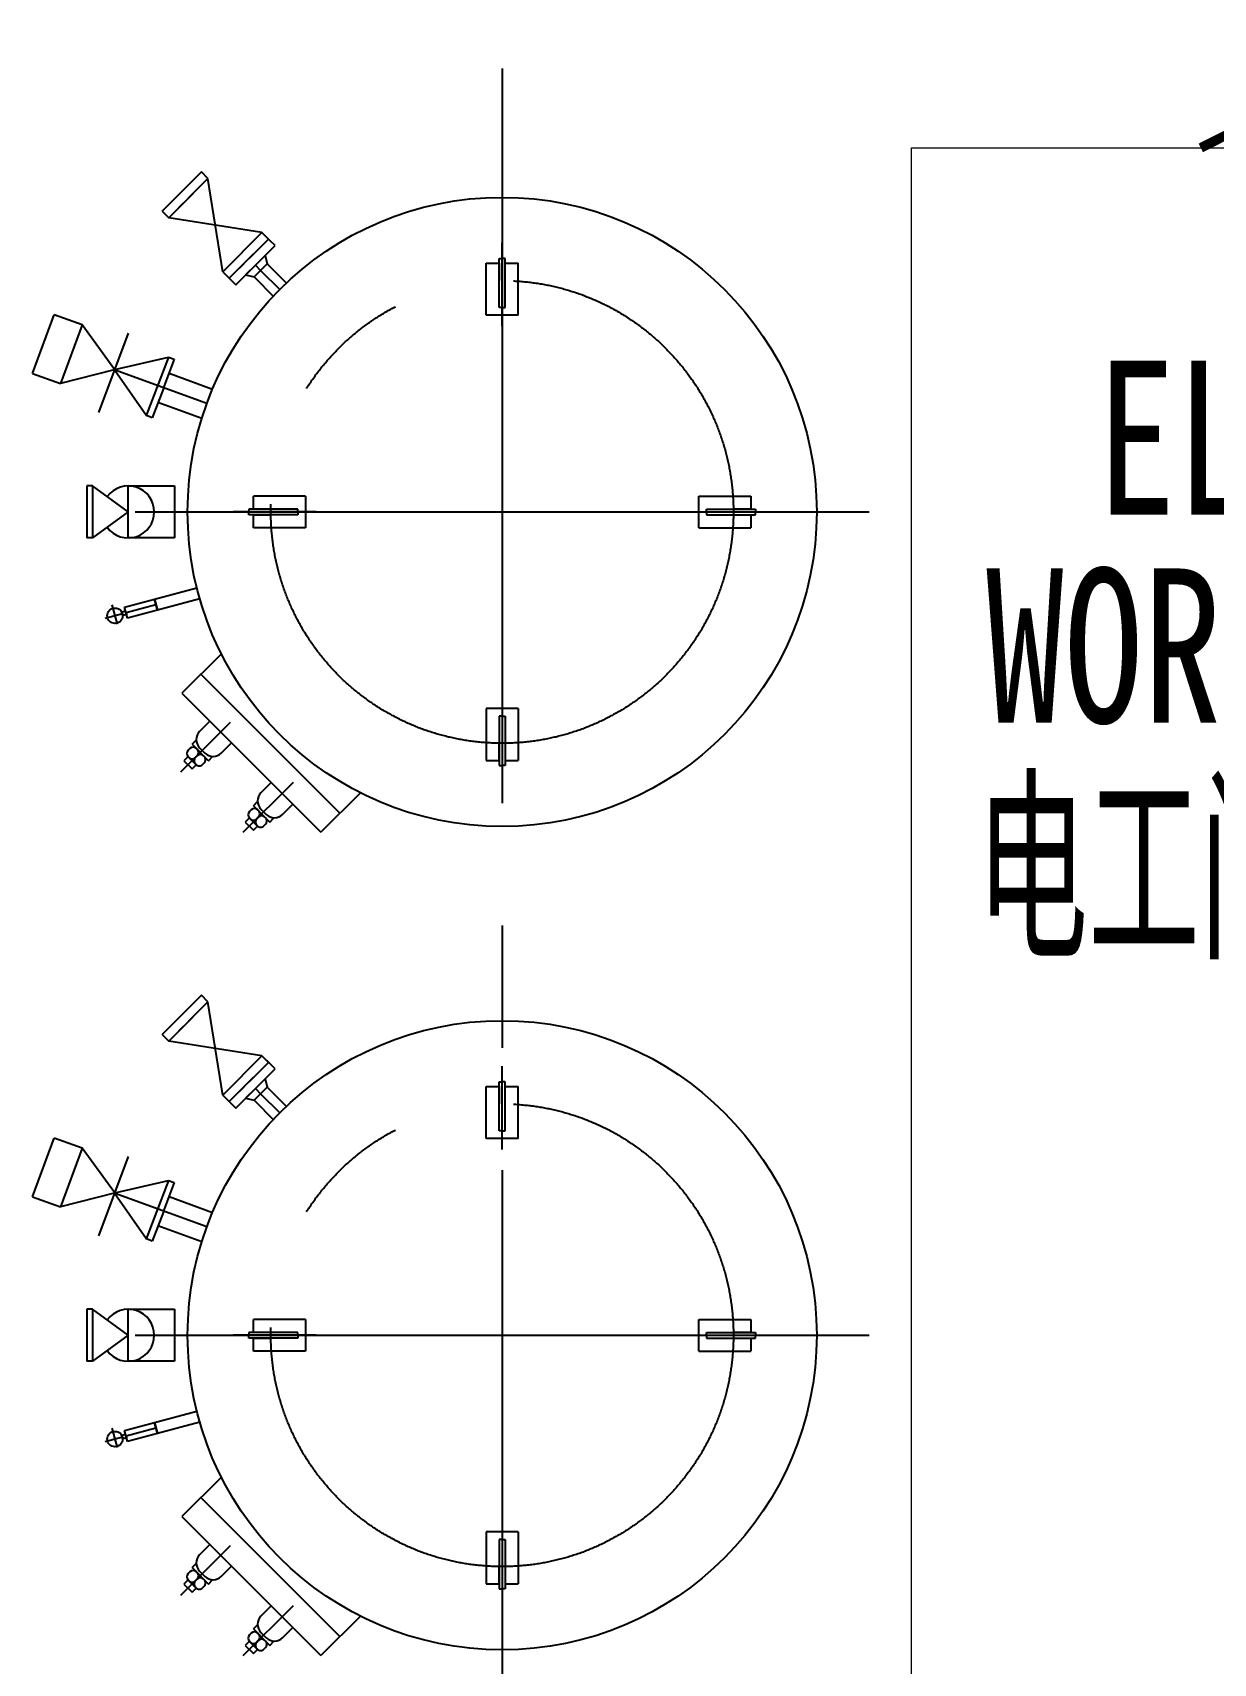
# Model space of a CAD drawing. Header units: millimetres. Extents: x -1838618 to -1600818, y -1770412 to -1553248.
# Drawn here: x -1772879 to -1769816, y -1694277 to -1690047 of the extents above; entities that cross this region are included whole.
import ezdxf
from ezdxf.enums import TextEntityAlignment as Align

# ---------------------------------------------------------------- set-up
doc = ezdxf.new("R2010")
doc.units = ezdxf.units.MM
doc.header["$LTSCALE"] = 100
doc.linetypes.add('CENTER2', pattern=[28.575, 19.05, -3.175, 3.175, -3.175])
for name, color, linetype in [('401texte', 4, 'Continuous'), ('402textc', 6, 'Continuous'), ('412equipment', 6, 'Continuous'), ('421door', 121, 'Continuous')]:
    doc.layers.add(name, color=color, linetype=linetype)
doc.styles.add('HZ', font='romans.shx', dxfattribs={"width": 0.8, "height": 4, "bigfont": 'hzdx.shx'})
doc.styles.add('ROMANT', font='', dxfattribs={"width": 0.8})
doc.styles.get('ROMANT').set_extended_font_data('SimSun')

# ---------------------------------------------------------------- blocks, each defined once
blk = doc.blocks.new('DOOR')
at = {"color": 2, "const_width": 25}
blk.add_lwpolyline([(100, 0), (665.8, 286.6)], dxfattribs=at)
at = {"color": 2}
blk.add_arc((100, 0), 591.8, 0, 26.8688, dxfattribs=at)
blk = doc.blocks.new('ENGINEER')
at = {"layer": '412equipment', "color": 9, "linetype": 'CENTER2', "lineweight": -3}
for p, q in [((-5062.3, 5005.8), (-5062.3, 734.6)), ((-5062.3, 4338), (-5062.3, 4553.4)), ((-6014.7, 3855.8), (-4109.8, 3855.8)), ((-5544.5, 3855.8), (-5759.9, 3855.8)), ((-5062.3, 3573.6), (-5062.3, 3358.1)), ((-5767.7, 3309.5), (-5896.5, 3180.7)), ((-5604.5, 3154.4), (-5735.1, 3023.9)), ((-5062.3, 2202.4), (-5062.3, 2417.8)), ((-6014.7, 1720.2), (-4109.8, 1720.2)), ((-5544.5, 1720.2), (-5759.9, 1720.2)), ((-5062.3, 1438), (-5062.3, 1222.5)), ((-5767.7, 1173.9), (-5896.5, 1045.1)), ((-5604.5, 1018.8), (-5735.1, 888.3))]:
    blk.add_line(p, q, dxfattribs=at)
at = {"layer": '412equipment', "color": 9, "lineweight": -3}
for p, q in [((-5842.4, 4737.7), (-5944.2, 4635.8)), ((-5944.2, 4635.8), (-5842.4, 4737.7)), ((-5842.4, 4737.7), (-5944.2, 4635.8)), ((-5825.4, 4720.7), (-5842.4, 4737.7)), ((-5927.2, 4618.9), (-5825.4, 4720.7)), ((-5825.4, 4720.7), (-5927.2, 4618.9)), ((-5927.2, 4618.9), (-5825.4, 4720.7)), ((-5787.2, 4478.9), (-5825.4, 4720.7)), ((-5876.3, 4669.8), (-5901.7, 4644.3)), ((-5876.3, 4669.8), (-5850.8, 4695.2)), ((-5944.2, 4635.8), (-5927.2, 4618.9)), ((-5685.4, 4580.7), (-5927.2, 4618.9)), ((-5685.4, 4580.7), (-5787.2, 4478.9)), ((-5787.2, 4478.9), (-5685.4, 4580.7)), ((-5685.4, 4580.7), (-5787.2, 4478.9)), ((-5668.4, 4563.7), (-5685.4, 4580.7)), ((-5665, 4560.3), (-5682, 4577.3)), ((-5770.2, 4461.9), (-5668.4, 4563.7)), ((-5668.4, 4563.7), (-5770.2, 4461.9)), ((-5770.2, 4461.9), (-5668.4, 4563.7)), ((-5753.3, 4444.9), (-5651.4, 4546.7)), ((-5719.3, 4512.8), (-5693.9, 4538.3)), ((-5651.4, 4546.7), (-5665, 4560.3)), ((-5719.3, 4512.8), (-5744.8, 4487.4)), ((-5702.3, 4495.8), (-5727.8, 4470.4)), ((-5702.3, 4495.8), (-5676.9, 4521.3)), ((-5702.3, 4495.8), (-5688.8, 4482.3)), ((-5702.3, 4495.8), (-5688.8, 4482.3)), ((-5688.8, 4482.3), (-5671.8, 4499.2)), ((-5676.9, 4521.3), (-5671.8, 4499.2)), ((-5667.6, 4495), (-5671.8, 4499.2)), ((-5622, 4449.5), (-5667.6, 4495)), ((-5787.2, 4478.9), (-5770.2, 4461.9)), ((-5783.8, 4475.5), (-5753.3, 4444.9)), ((-5727.8, 4470.4), (-5705.7, 4465.3)), ((-5688.8, 4482.3), (-5705.7, 4465.3)), ((-5701.5, 4461), (-5705.7, 4465.3)), ((-5656, 4415.5), (-5701.5, 4461)), ((-5688.8, 4482.3), (-5639.3, 4432.8)), ((-6280.3, 4215.2), (-6224.7, 4367.4)), ((-6152.2, 4341), (-6224.7, 4367.4)), ((-6068.3, 4225.7), (-6152.2, 4341)), ((-6066.9, 4225.1), (-5927.9, 4257.5)), ((-5912.8, 4251.7), (-5941.6, 4176)), ((-5927.9, 4257.5), (-5912.8, 4251.7)), ((-6280.3, 4215.2), (-6208.2, 4189)), ((-6068.9, 4224.4), (-6208.2, 4189)), ((-5828.3, 4136.9), (-6068.9, 4224.4)), ((-6067.3, 4223.8), (-5985.1, 4105.8)), ((-5926.5, 4215.7), (-5813.4, 4174.6)), ((-5941.1, 4175.7), (-5970, 4100)), ((-5970, 4100), (-5985.1, 4105.8)), ((-5841.3, 4098.5), (-5955.4, 4140)), ((-6139.8, 3923.3), (-6139.8, 3788.3)), ((-6032.3, 3855.8), (-6124.8, 3923.3)), ((-6124.8, 3923.3), (-6124.8, 3788.3)), ((-6032.3, 3788.3), (-6032.3, 3923.3)), ((-6032.3, 3923.3), (-5912.3, 3923.3)), ((-5912.3, 3923.3), (-5912.3, 3788.3)), ((-6032.3, 3855.8), (-6124.8, 3788.3)), ((-5912.3, 3855.8), (-5912.3, 3833.3)), ((-5912.3, 3855.8), (-5912.3, 3853.5)), ((-5912.3, 3788.3), (-6032.3, 3788.3)), ((-5820.5, 3312.9), (-5847, 3286.4)), ((-5764.3, 3256.7), (-5820.5, 3312.9)), ((-5866.6, 3253), (-5856.1, 3263.5)), ((-5877.2, 3221.1), (-5887.8, 3210.5)), ((-5856, 3199.9), (-5877.2, 3221.1)), ((-5872.4, 3241.8), (-5876.7, 3237.6)), ((-5876.7, 3220.6), (-5875.1, 3219)), ((-5875.1, 3219), (-5858.1, 3202.1)), ((-5866.6, 3253), (-5824.2, 3210.5)), ((-5853.9, 3223.3), (-5858.1, 3219)), ((-5858.1, 3219), (-5853.9, 3223.3)), ((-5853.9, 3240.2), (-5855.5, 3241.8)), ((-5853.9, 3240.2), (-5836.9, 3223.3)), ((-5847, 3243.9), (-5833.2, 3230.2)), ((-5836.9, 3223.3), (-5835.3, 3221.7)), ((-5824.2, 3210.5), (-5813.6, 3221.1)), ((-5790.8, 3230.2), (-5764.3, 3256.7)), ((-5887.8, 3210.5), (-5866.6, 3189.3)), ((-5866.6, 3189.3), (-5856, 3199.9)), ((-5858.1, 3202.1), (-5856.5, 3200.5)), ((-5839.5, 3200.5), (-5835.3, 3204.7)), ((-5661.4, 3153.8), (-5687.9, 3127.3)), ((-5605.2, 3097.6), (-5661.4, 3153.8)), ((-5707.5, 3093.9), (-5697, 3104.4)), ((-5707.5, 3093.9), (-5665.1, 3051.4)), ((-5631.7, 3071.1), (-5605.2, 3097.6)), ((-5718.1, 3062), (-5728.7, 3051.4)), ((-5728.7, 3051.4), (-5707.5, 3030.2)), ((-5696.9, 3040.8), (-5718.1, 3062)), ((-5713.3, 3082.7), (-5717.6, 3078.5)), ((-5717.6, 3061.5), (-5716, 3059.9)), ((-5716, 3059.9), (-5699, 3043)), ((-5699, 3059.9), (-5694.8, 3064.2)), ((-5694.8, 3064.2), (-5699, 3059.9)), ((-5694.8, 3081.1), (-5696.4, 3082.7)), ((-5694.8, 3081.1), (-5677.8, 3064.2)), ((-5687.9, 3084.8), (-5674.1, 3071.1)), ((-5680.4, 3041.4), (-5676.2, 3045.6)), ((-5677.8, 3064.2), (-5676.2, 3062.6)), ((-5665.1, 3051.4), (-5654.5, 3062)), ((-5707.5, 3030.2), (-5696.9, 3040.8)), ((-5699, 3043), (-5697.4, 3041.4)), ((-5842.4, 2602.1), (-5944.2, 2500.2)), ((-5944.2, 2500.2), (-5842.4, 2602.1)), ((-5842.4, 2602.1), (-5944.2, 2500.2)), ((-5927.2, 2483.3), (-5825.4, 2585.1)), ((-5825.4, 2585.1), (-5927.2, 2483.3)), ((-5927.2, 2483.3), (-5825.4, 2585.1)), ((-5825.4, 2585.1), (-5842.4, 2602.1)), ((-5787.2, 2343.3), (-5825.4, 2585.1)), ((-5876.3, 2534.2), (-5850.8, 2559.6)), ((-5944.2, 2500.2), (-5927.2, 2483.3)), ((-5876.3, 2534.2), (-5901.7, 2508.7)), ((-5685.4, 2445.1), (-5927.2, 2483.3)), ((-5685.4, 2445.1), (-5787.2, 2343.3)), ((-5787.2, 2343.3), (-5685.4, 2445.1)), ((-5685.4, 2445.1), (-5787.2, 2343.3)), ((-5770.2, 2326.3), (-5668.4, 2428.1)), ((-5668.4, 2428.1), (-5770.2, 2326.3)), ((-5770.2, 2326.3), (-5668.4, 2428.1)), ((-5753.3, 2309.3), (-5651.4, 2411.1)), ((-5668.4, 2428.1), (-5685.4, 2445.1)), ((-5665, 2424.7), (-5682, 2441.7)), ((-5651.4, 2411.1), (-5665, 2424.7)), ((-5719.3, 2377.2), (-5744.8, 2351.8)), ((-5719.3, 2377.2), (-5693.9, 2402.7)), ((-5702.3, 2360.2), (-5676.9, 2385.7)), ((-5676.9, 2385.7), (-5671.8, 2363.6)), ((-5787.2, 2343.3), (-5770.2, 2326.3)), ((-5783.8, 2339.9), (-5753.3, 2309.3)), ((-5702.3, 2360.2), (-5727.8, 2334.8)), ((-5727.8, 2334.8), (-5705.7, 2329.7)), ((-5688.8, 2346.7), (-5705.7, 2329.7)), ((-5701.5, 2325.4), (-5705.7, 2329.7)), ((-5702.3, 2360.2), (-5688.8, 2346.7)), ((-5702.3, 2360.2), (-5688.8, 2346.7)), ((-5688.8, 2346.7), (-5671.8, 2363.6)), ((-5688.8, 2346.7), (-5639.3, 2297.2)), ((-5667.6, 2359.4), (-5671.8, 2363.6)), ((-5622, 2313.9), (-5667.6, 2359.4)), ((-5656, 2279.9), (-5701.5, 2325.4)), ((-6280.3, 2079.6), (-6224.7, 2231.8)), ((-6152.2, 2205.4), (-6224.7, 2231.8)), ((-6068.3, 2090.1), (-6152.2, 2205.4)), ((-6066.9, 2089.5), (-5927.9, 2121.9)), ((-5912.8, 2116.1), (-5941.6, 2040.4)), ((-5927.9, 2121.9), (-5912.8, 2116.1)), ((-6280.3, 2079.6), (-6208.2, 2053.4)), ((-6068.9, 2088.8), (-6208.2, 2053.4)), ((-5828.3, 2001.3), (-6068.9, 2088.8)), ((-6067.3, 2088.2), (-5985.1, 1970.2)), ((-5926.5, 2080.1), (-5813.4, 2039)), ((-5941.1, 2040.1), (-5970, 1964.4)), ((-5841.3, 1962.9), (-5955.4, 2004.4)), ((-5970, 1964.4), (-5985.1, 1970.2)), ((-6139.8, 1787.7), (-6139.8, 1652.7)), ((-6032.3, 1720.2), (-6124.8, 1787.7)), ((-6124.8, 1787.7), (-6124.8, 1652.7)), ((-6032.3, 1652.7), (-6032.3, 1787.7)), ((-6032.3, 1787.7), (-5912.3, 1787.7)), ((-5912.3, 1787.7), (-5912.3, 1652.7)), ((-6032.3, 1720.2), (-6124.8, 1652.7)), ((-5912.3, 1720.2), (-5912.3, 1697.7)), ((-5912.3, 1720.2), (-5912.3, 1717.9)), ((-5912.3, 1652.7), (-6032.3, 1652.7)), ((-5820.5, 1177.3), (-5847, 1150.8)), ((-5764.3, 1121.1), (-5820.5, 1177.3)), ((-5872.4, 1106.2), (-5876.7, 1102)), ((-5866.6, 1117.4), (-5856.1, 1127.9)), ((-5866.6, 1117.4), (-5824.2, 1074.9)), ((-5853.9, 1104.6), (-5855.5, 1106.2)), ((-5853.9, 1104.6), (-5836.9, 1087.7)), ((-5847, 1108.3), (-5833.2, 1094.6)), ((-5790.8, 1094.6), (-5764.3, 1121.1)), ((-5877.2, 1085.5), (-5887.8, 1074.9)), ((-5887.8, 1074.9), (-5866.6, 1053.7)), ((-5856, 1064.3), (-5877.2, 1085.5)), ((-5876.7, 1085), (-5875.1, 1083.4)), ((-5875.1, 1083.4), (-5858.1, 1066.5)), ((-5866.6, 1053.7), (-5856, 1064.3)), ((-5853.9, 1087.7), (-5858.1, 1083.4)), ((-5858.1, 1083.4), (-5853.9, 1087.7)), ((-5858.1, 1066.5), (-5856.5, 1064.9)), ((-5839.5, 1064.9), (-5835.3, 1069.1)), ((-5836.9, 1087.7), (-5835.3, 1086.1)), ((-5824.2, 1074.9), (-5813.6, 1085.5)), ((-5661.4, 1018.2), (-5687.9, 991.7)), ((-5605.2, 962), (-5661.4, 1018.2)), ((-5713.3, 947.1), (-5717.6, 942.9)), ((-5707.5, 958.3), (-5697, 968.8)), ((-5707.5, 958.3), (-5665.1, 915.8)), ((-5694.8, 945.5), (-5696.4, 947.1)), ((-5694.8, 945.5), (-5677.8, 928.6)), ((-5687.9, 949.2), (-5674.1, 935.5)), ((-5631.7, 935.5), (-5605.2, 962)), ((-5718.1, 926.4), (-5728.7, 915.8)), ((-5728.7, 915.8), (-5707.5, 894.6)), ((-5696.9, 905.2), (-5718.1, 926.4)), ((-5717.6, 925.9), (-5716, 924.3)), ((-5716, 924.3), (-5699, 907.4)), ((-5707.5, 894.6), (-5696.9, 905.2)), ((-5699, 924.3), (-5694.8, 928.6)), ((-5694.8, 928.6), (-5699, 924.3)), ((-5699, 907.4), (-5697.4, 905.8)), ((-5680.4, 905.8), (-5676.2, 910)), ((-5677.8, 928.6), (-5676.2, 927)), ((-5665.1, 915.8), (-5654.5, 926.4))]:
    blk.add_line(p, q, dxfattribs=at)
at = {"layer": '412equipment', "color": 9, "linetype": 'ByBlock', "lineweight": -3}
for p, q in [((-5103.5, 4500.8), (-5069.8, 4500.8)), ((-5103.5, 4365.8), (-5103.5, 4500.8)), ((-5054.8, 4500.8), (-5021, 4500.8)), ((-6124.8, 3923.3), (-6139.8, 3923.3)), ((-5707.3, 3863.3), (-5707.3, 3897)), ((-4552.3, 3897), (-4417.3, 3897)), ((-4417.3, 3897), (-4417.3, 3863.3)), ((-5707.3, 3814.5), (-5707.3, 3848.3)), ((-5572.3, 3814.5), (-5707.3, 3814.5)), ((-4417.3, 3848.3), (-4417.3, 3814.5)), ((-6124.8, 3788.3), (-6139.8, 3788.3)), ((-5103.5, 3345.8), (-5103.5, 3210.8)), ((-5103.5, 3210.8), (-5069.8, 3210.8)), ((-5054.8, 3210.8), (-5021, 3210.8)), ((-5103.5, 2365.2), (-5069.8, 2365.2)), ((-5103.5, 2230.2), (-5103.5, 2365.2)), ((-5054.8, 2365.2), (-5021, 2365.2)), ((-6124.8, 1787.7), (-6139.8, 1787.7)), ((-5707.3, 1727.7), (-5707.3, 1761.4)), ((-4552.3, 1761.4), (-4417.3, 1761.4)), ((-4417.3, 1761.4), (-4417.3, 1727.7)), ((-5707.3, 1678.9), (-5707.3, 1712.7)), ((-4417.3, 1712.7), (-4417.3, 1678.9)), ((-6124.8, 1652.7), (-6139.8, 1652.7)), ((-5572.3, 1678.9), (-5707.3, 1678.9)), ((-5103.5, 1210.2), (-5103.5, 1075.2)), ((-5103.5, 1075.2), (-5069.8, 1075.2)), ((-5054.8, 1075.2), (-5021, 1075.2))]:
    blk.add_line(p, q, dxfattribs=at)
at = {"layer": '412equipment', "color": 9, "linetype": 'Continuous', "lineweight": -3}
for p, q in [((-5069.8, 4513.3), (-5062.3, 4513.3)), ((-5069.8, 4385.8), (-5069.8, 4513.3)), ((-5069.8, 4500.8), (-5069.8, 4455.8)), ((-5054.8, 4513.3), (-5062.3, 4513.3)), ((-5054.8, 4385.8), (-5054.8, 4513.3)), ((-5021, 4365.8), (-5021, 4500.8)), ((-5021, 4365.8), (-5103.5, 4365.8)), ((-5062.3, 4385.8), (-5069.8, 4385.8)), ((-5062.3, 4385.8), (-5054.8, 4385.8)), ((-6152.2, 4341), (-6207.7, 4188.7)), ((-6032.5, 4319.7), (-6109.3, 4113.4)), ((-5927.9, 4257.5), (-5985.7, 4106)), ((-5572.3, 3897), (-5707.3, 3897)), ((-5572.3, 3897), (-5572.3, 3814.5)), ((-4552.3, 3814.5), (-4552.3, 3897)), ((-5719.8, 3863.3), (-5719.8, 3855.8)), ((-5592.3, 3863.3), (-5719.8, 3863.3)), ((-5719.8, 3848.3), (-5719.8, 3855.8)), ((-5592.3, 3855.8), (-5592.3, 3863.3)), ((-5592.3, 3855.8), (-5592.3, 3848.3)), ((-4532.3, 3855.8), (-4532.3, 3863.3)), ((-4532.3, 3863.3), (-4404.8, 3863.3)), ((-4532.3, 3855.8), (-4532.3, 3848.3)), ((-4417.3, 3863.3), (-4462.3, 3863.3)), ((-4404.8, 3863.3), (-4404.8, 3855.8)), ((-4404.8, 3848.3), (-4404.8, 3855.8)), ((-5592.3, 3848.3), (-5719.8, 3848.3)), ((-5707.3, 3848.3), (-5662.3, 3848.3)), ((-4552.3, 3814.5), (-4417.3, 3814.5)), ((-4532.3, 3848.3), (-4404.8, 3848.3)), ((-5964.5, 3629.6), (-5854.2, 3659.1)), ((-6074.5, 3615.2), (-6061.1, 3565.1)), ((-6048.8, 3596.6), (-6039.1, 3599.2)), ((-6046.2, 3586.9), (-6048.8, 3596.6)), ((-6041.7, 3608.8), (-5964.5, 3629.6)), ((-6034, 3579.9), (-6041.7, 3608.8)), ((-5960.6, 3615.1), (-6037.9, 3594.4)), ((-5956.7, 3600.6), (-6034, 3579.9)), ((-5956.7, 3600.6), (-5964.5, 3629.6)), ((-5964.5, 3629.6), (-5956.7, 3600.6)), ((-5846.5, 3630.1), (-5956.7, 3600.6)), ((-6047.5, 3591.8), (-6092.4, 3579.8)), ((-6036.6, 3589.5), (-6046.2, 3586.9)), ((-6037.9, 3594.4), (-6036.6, 3589.5)), ((-5790.7, 3488), (-5893.1, 3385.5)), ((-5483, 3074.4), (-5843.6, 3435)), ((-5893.1, 3385.5), (-5532.5, 3024.9)), ((-5021, 3345.8), (-5103.5, 3345.8)), ((-5021, 3345.8), (-5021, 3210.8)), ((-5062.3, 3325.8), (-5069.8, 3325.8)), ((-5069.8, 3325.8), (-5069.8, 3198.3)), ((-5062.3, 3325.8), (-5054.8, 3325.8)), ((-5054.8, 3325.8), (-5054.8, 3198.3)), ((-5069.8, 3210.8), (-5069.8, 3255.8)), ((-5069.8, 3198.3), (-5062.3, 3198.3)), ((-5054.8, 3198.3), (-5062.3, 3198.3)), ((-5430.1, 3127.4), (-5532.5, 3024.9)), ((-5069.8, 2377.7), (-5062.3, 2377.7)), ((-5069.8, 2250.2), (-5069.8, 2377.7)), ((-5054.8, 2377.7), (-5062.3, 2377.7)), ((-5054.8, 2250.2), (-5054.8, 2377.7)), ((-5069.8, 2365.2), (-5069.8, 2320.2)), ((-5021, 2230.2), (-5021, 2365.2)), ((-5062.3, 2250.2), (-5069.8, 2250.2)), ((-5062.3, 2250.2), (-5054.8, 2250.2)), ((-6152.2, 2205.4), (-6207.7, 2053.1)), ((-5021, 2230.2), (-5103.5, 2230.2)), ((-6032.5, 2184.1), (-6109.3, 1977.8)), ((-5927.9, 2121.9), (-5985.7, 1970.4)), ((-5572.3, 1761.4), (-5707.3, 1761.4)), ((-5572.3, 1761.4), (-5572.3, 1678.9)), ((-4552.3, 1678.9), (-4552.3, 1761.4)), ((-5719.8, 1727.7), (-5719.8, 1720.2)), ((-5592.3, 1727.7), (-5719.8, 1727.7)), ((-5719.8, 1712.7), (-5719.8, 1720.2)), ((-5592.3, 1712.7), (-5719.8, 1712.7)), ((-5707.3, 1712.7), (-5662.3, 1712.7)), ((-5592.3, 1720.2), (-5592.3, 1727.7)), ((-5592.3, 1720.2), (-5592.3, 1712.7)), ((-4532.3, 1720.2), (-4532.3, 1727.7)), ((-4532.3, 1727.7), (-4404.8, 1727.7)), ((-4532.3, 1720.2), (-4532.3, 1712.7)), ((-4532.3, 1712.7), (-4404.8, 1712.7)), ((-4417.3, 1727.7), (-4462.3, 1727.7)), ((-4404.8, 1727.7), (-4404.8, 1720.2)), ((-4404.8, 1712.7), (-4404.8, 1720.2)), ((-4552.3, 1678.9), (-4417.3, 1678.9)), ((-5964.5, 1494), (-5854.2, 1523.5)), ((-6041.7, 1473.2), (-5964.5, 1494)), ((-5956.7, 1465), (-5964.5, 1494)), ((-5964.5, 1494), (-5956.7, 1465)), ((-5846.5, 1494.5), (-5956.7, 1465)), ((-6047.5, 1456.2), (-6092.4, 1444.2)), ((-6074.5, 1479.6), (-6061.1, 1429.5)), ((-6048.8, 1461), (-6039.1, 1463.6)), ((-6046.2, 1451.3), (-6048.8, 1461)), ((-6036.6, 1453.9), (-6046.2, 1451.3)), ((-6034, 1444.3), (-6041.7, 1473.2)), ((-5960.6, 1479.5), (-6037.9, 1458.8)), ((-6037.9, 1458.8), (-6036.6, 1453.9)), ((-5956.7, 1465), (-6034, 1444.3)), ((-5790.7, 1352.4), (-5893.1, 1249.9)), ((-5483, 938.8), (-5843.6, 1299.4)), ((-5893.1, 1249.9), (-5532.5, 889.3)), ((-5021, 1210.2), (-5103.5, 1210.2)), ((-5062.3, 1190.2), (-5069.8, 1190.2)), ((-5069.8, 1190.2), (-5069.8, 1062.7)), ((-5062.3, 1190.2), (-5054.8, 1190.2)), ((-5054.8, 1190.2), (-5054.8, 1062.7)), ((-5021, 1210.2), (-5021, 1075.2)), ((-5069.8, 1075.2), (-5069.8, 1120.2)), ((-5069.8, 1062.7), (-5062.3, 1062.7)), ((-5054.8, 1062.7), (-5062.3, 1062.7)), ((-5430.1, 991.8), (-5532.5, 889.3))]:
    blk.add_line(p, q, dxfattribs=at)
at = {"layer": '412equipment', "color": 9, "lineweight": -3}
for centre in [(-5062.3, 3855.8), (-5062.3, 1720.2)]:
    blk.add_circle(centre, 816, dxfattribs=at)
at = {"layer": '412equipment', "color": 9, "linetype": 'CENTER2', "lineweight": -3}
for centre in [(-5062.3, 3855.8), (-5062.3, 1720.2)]:
    blk.add_circle(centre, 600, dxfattribs=at)
at = {"layer": '412equipment', "color": 9, "linetype": 'Continuous', "lineweight": -3}
for centre in [(-6066.8, 3586.6), (-6066.8, 1451)]:
    blk.add_circle(centre, 20, dxfattribs=at)
at = {"layer": '412equipment', "color": 9, "lineweight": -3}
for centre, radius, start, end in [((-6032.3, 3855.8), 67.5, 216.1193, 143.8807), ((-5825.8, 3265.2), 30, 135, 225), ((-5868.2, 3229.1), 12, 135, 225), ((-5866.6, 3227.5), 12, 225, 315), ((-5863.9, 3233.3), 12, 45, 135), ((-5849.6, 3210.5), 12, 135, 225), ((-5862.4, 3231.8), 12, 315, 45), ((-5845.4, 3214.8), 12, 45, 135), ((-5843.8, 3213.2), 12, 315, 45), ((-5812, 3251.4), 30, 225, 315), ((-5848, 3208.9), 12, 225, 315), ((-5666.7, 3106.1), 30, 135, 225), ((-5709.1, 3070), 12, 135, 225), ((-5707.5, 3068.4), 12, 225, 315), ((-5704.8, 3074.2), 12, 45, 135), ((-5690.5, 3051.4), 12, 135, 225), ((-5703.3, 3072.7), 12, 315, 45), ((-5686.3, 3055.7), 12, 45, 135), ((-5684.7, 3054.1), 12, 315, 45), ((-5652.9, 3092.3), 30, 225, 315), ((-5688.9, 3049.8), 12, 225, 315), ((-6032.3, 1720.2), 67.5, 216.1193, 143.8807), ((-5825.8, 1129.6), 30, 135, 225), ((-5868.2, 1093.5), 12, 135, 225), ((-5863.9, 1097.7), 12, 45, 135), ((-5862.4, 1096.2), 12, 315, 45), ((-5866.6, 1091.9), 12, 225, 315), ((-5849.6, 1074.9), 12, 135, 225), ((-5848, 1073.3), 12, 225, 315), ((-5845.4, 1079.2), 12, 45, 135), ((-5843.8, 1077.6), 12, 315, 45), ((-5812, 1115.8), 30, 225, 315), ((-5666.7, 970.5), 30, 135, 225), ((-5709.1, 934.4), 12, 135, 225), ((-5704.8, 938.6), 12, 45, 135), ((-5703.3, 937.1), 12, 315, 45), ((-5686.3, 920.1), 12, 45, 135), ((-5652.9, 956.7), 30, 225, 315), ((-5707.5, 932.8), 12, 225, 315), ((-5690.5, 915.8), 12, 135, 225), ((-5688.9, 914.2), 12, 225, 315), ((-5684.7, 918.5), 12, 315, 45)]:
    blk.add_arc(centre, radius, start, end, dxfattribs=at)
blk = doc.blocks.new('LOW PLATFOR')
at = {"color": 6, "linetype": 'Continuous', "lineweight": 20}
for p, q in [((-4800, -4800, 590), (-800, -4800, 590)), ((-4800, -9600, 590), (-4800, -4800, 590))]:
    blk.add_line(p, q, dxfattribs=at)
at = {"layer": '412equipment', "color": 7}
blk.add_blockref('ENGINEER', (-800, -9600, 590), dxfattribs=at)
at = {"layer": '421door'}
blk.add_blockref('DOOR', (-4150, -4800, 590), dxfattribs=at)
at = {"layer": '401texte', "style": 'ROMANT', "width": 0.75}
for s, p in [("ELECTRICIAN'S", (-2992.4, -5751.4, 590)), ('WORKSHOP & STORE', (-2975.6, -6290.8, 590))]:
    blk.add_text(s, height=400, dxfattribs=at).set_placement(p, align=Align.CENTER)
at = {"layer": '402textc', "color": 2, "style": 'HZ', "width": 0.679}
blk.add_text('电工间和', height=450, dxfattribs=at).set_placement((-4052.2, -6904.4, 590), align=Align.CENTER)

msp = doc.modelspace()

# ---------------------------------------------------------------- block references
at = {"layer": '412equipment', "color": 7}
msp.add_blockref('LOW PLATFOR', (-1765798.6, -1685545.7), dxfattribs=at)

doc.saveas('drawing.dxf')
